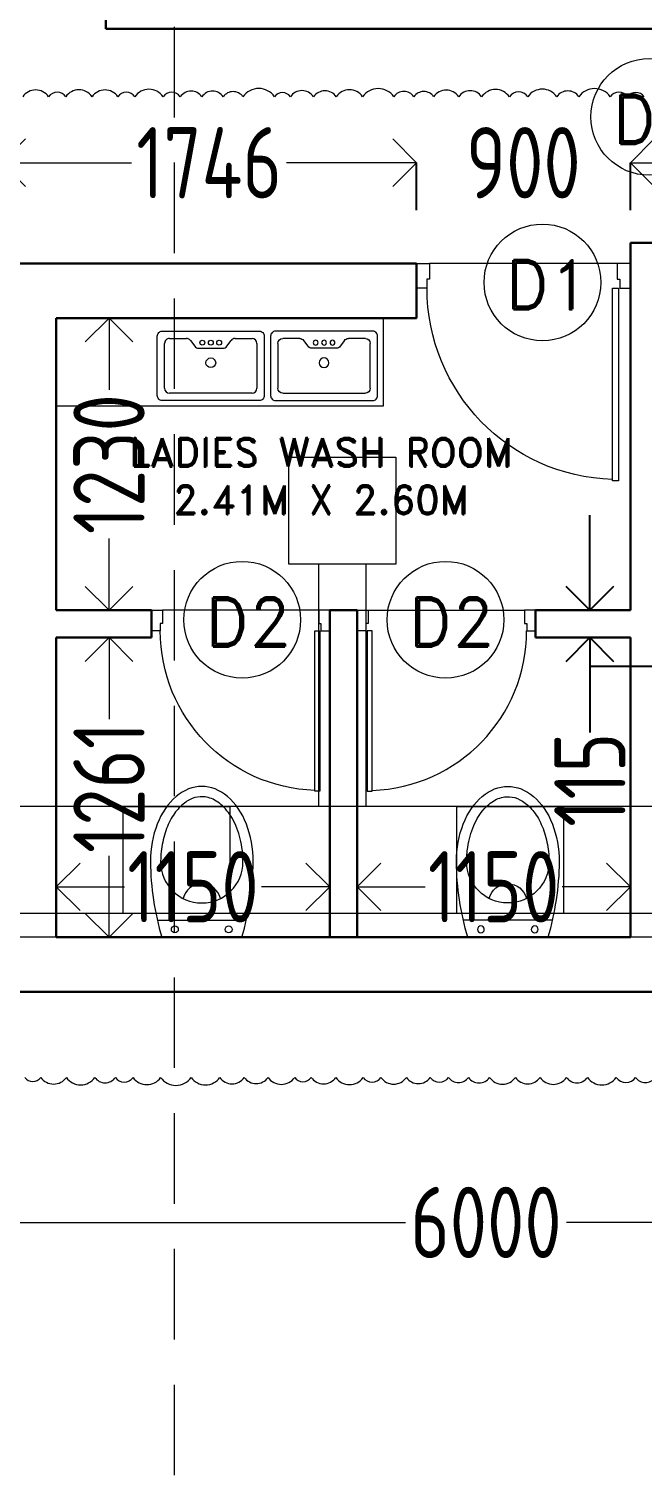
# Model space of a CAD drawing. Header units: inches. Extents: x -605 to 2991212, y -2872845 to 0.
# Drawn here: x 2404366 to 2406949, y -2777668 to -2771565 of the extents above; entities that cross this region are included whole.
import ezdxf

# ---------------------------------------------------------------- set-up
doc = ezdxf.new("R2010")
doc.units = ezdxf.units.IN
doc.header["$LTSCALE"] = 600
doc.header["$MEASUREMENT"] = 0
doc.linetypes.add('DASHED', pattern=[19.05, 12.7, -6.35])
for name, color, linetype in [('BG&E - DIMENSIONS', 7, 'Continuous'), ('SnT-DIMENSION', 7, 'Continuous'), ('SnT-ROAD', 25, 'Continuous')]:
    doc.layers.add(name, color=color, linetype=linetype)
for name, color, linetype, lineweight in [('DIM', 251, 'Continuous', 0), ('elevation wall', 7, 'Continuous', 13), ('FURNITURE', 23, 'Continuous', 9), ('object dash', 250, 'DASHED', 5), ('OBJET', 251, 'Continuous', 9), ('TEXT', 7, 'Continuous', 0), ('WALLS', 7, 'Continuous', 30)]:
    doc.layers.add(name, color=color, linetype=linetype, lineweight=lineweight)
doc.styles.add('DIM', font='geniso.shx', dxfattribs={"width": 0.85})
doc.styles.add('PV_ROMAND', font='romand.shx')
doc.styles.add('ROMAND', font='romand.shx')
doc.dimstyles.new('ST-100', dxfattribs={"dimscale": 100, "dimtxt": 2.5, "dimasz": 2, "dimexe": 0.18, "dimexo": 0.0625, "dimgap": 0.2, "dimtad": 0, "dimdec": 0, "dimzin": 0, "dimdsep": 46, "dimtxsty": 'DIM', "dimblk": 'OPEN90', "dimcen": 0.09, "dimclrd": 256, "dimclrt": 7, "dimadec": 0, "dimazin": 0, "dimtfac": 1, "dimtdec": 0, "dimtofl": 0, "dimtmove": 0, "dimatfit": 3, "dimldrblk": 'OPEN90', "dimfxl": 1, "dimtolj": 1, "dimtzin": 0, "dimlwd": -1, "dimarcsym": 0})

# ---------------------------------------------------------------- blocks, each defined once
blk = doc.blocks.new('WC')
at = {"layer": 'OBJET'}
for p, q in [((-6.48, 2.5), (6.48, 2.5)), ((-5.84, 0), (5.84, 0))]:
    blk.add_line(p, q, dxfattribs=at)
for centre in [(-3.93, 1.15), (3.93, 1.15)]:
    blk.add_circle(centre, 0.504, dxfattribs=at)
for centre, radius, start, end in [((34.68, 11.75), 42.19, 181.0205, 196.1744), ((0, 11), 6, 180, 0), ((-34.68, 11.75), 42.19, 343.8256, 358.9795), ((0, 5), 2.79, 13.4234, 166.5766)]:
    blk.add_arc(centre, radius, start, end, dxfattribs=at)
blk.add_ellipse((0, 11), major_axis=(0, 11), ratio=0.681818, start_param=4.712389, end_param=7.853982, dxfattribs=at)
blk.add_open_spline([(6, 11), (6, 11.71), (5.95, 12.42), (5.68, 14.24), (5.38, 15.32), (4.55, 17.24), (4.03, 18.06), (2.88, 19.36), (2.26, 19.83), (1.01, 20.41), (0.39, 20.53), (-0.74, 20.46), (-1.26, 20.32), (-2.29, 19.8), (-2.8, 19.41), (-3.77, 18.39), (-4.22, 17.76), (-4.99, 16.29), (-5.31, 15.46), (-5.78, 13.68), (-5.93, 12.73), (-5.99, 11.52), (-6, 11.26), (-6, 11)], degree=3, knots=[4.712389, 4.712389, 4.712389, 4.712389, 4.92559, 4.92559, 5.275668, 5.275668, 5.625747, 5.625747, 5.975825, 5.975825, 6.325903, 6.325903, 6.616019, 6.616019, 6.906135, 6.906135, 7.196251, 7.196251, 7.486368, 7.486368, 7.776484, 7.776484, 7.853982, 7.853982, 7.853982, 7.853982], dxfattribs=at)
blk = doc.blocks.new('door1')
at = {"layer": 'FURNITURE', "ltscale": 10}
blk.add_line((-29102.45, -2427.68), (-29134.02, -2427.68), dxfattribs=at)
for points in [[(-29103.25, -2391.1), (-29103.25, -2423.54), (-29102.22, -2423.54), (-29102.22, -2391.1)], [(-29134.02, -2425.03), (-29134.47, -2425.03), (-29134.47, -2423.52), (-29136.24, -2423.52), (-29136.24, -2427.68), (-29134.02, -2427.68)], [(-29102.45, -2425.03), (-29102.01, -2425.03), (-29102.01, -2423.52), (-29100.24, -2423.52), (-29100.24, -2427.68), (-29102.45, -2427.68)]]:
    blk.add_lwpolyline(points, close=True, dxfattribs=at)
blk.add_arc((-29102.22, -2423.52), 32.24, 91.8346, 180, dxfattribs=at)
blk = doc.blocks.new('svsdsdcsd')
at = {"layer": 'OBJET', "linetype": 'ByBlock'}
for p, q in [((165026.23, -53640.84), (165026.23, -53633.05)), ((165027.08, -53632.21), (165041.39, -53632.21)), ((165042.23, -53633.05), (165042.23, -53640.84)), ((165030.02, -53641.68), (165027.08, -53641.68)), ((165031.46, -53640.33), (165030.7, -53641.34)), ((165036.34, -53640), (165032.13, -53640)), ((165037.77, -53641.34), (165037.01, -53640.33)), ((165041.39, -53641.68), (165038.44, -53641.68))]:
    blk.add_line(p, q, dxfattribs=at)
blk.add_lwpolyline([(165042.66, -53642.94), (165025.81, -53642.94, -0.414214), (165024.97, -53642.1), (165024.97, -53631.78, -0.414214), (165025.81, -53630.94), (165042.66, -53630.94, -0.414214), (165043.5, -53631.78), (165043.5, -53642.1, -0.414214)], format="xyb", close=True, dxfattribs=at)
for centre, radius in [((165034.23, -53637.47), 0.842), ((165032.77, -53640.95), 0.421), ((165034.23, -53640.95), 0.421), ((165035.7, -53640.95), 0.421)]:
    blk.add_circle(centre, radius, dxfattribs=at)
for centre, start, end in [((165027.08, -53633.05), 90, 180), ((165041.39, -53633.05), 0, 90), ((165027.08, -53640.84), 180, 270), ((165030.02, -53640.84), 270, 323.1301), ((165032.13, -53640.84), 90, 143.1301), ((165036.34, -53640.84), 36.8699, 90), ((165038.44, -53640.84), 216.8699, 270), ((165041.39, -53640.84), 270, 0)]:
    blk.add_arc(centre, 0.842, start, end, dxfattribs=at)
blk = doc.blocks.new('D1')
at = {"layer": 'TEXT'}
blk.add_circle((2456730.2, -2276732.2), 245.7, dxfattribs=at)
at = {"layer": 'TEXT', "insert": (2456573, -2276639.1), "char_height": 206.12, "attachment_point": 1, "style": 'PV_ROMAND'}
blk.add_mtext('D1', dxfattribs=at)
blk = doc.blocks.new('D2')
at = {"layer": 'TEXT'}
blk.add_circle((2458088.9, -2300413.6), 245.7, dxfattribs=at)
at = {"layer": 'TEXT', "insert": (2457931.8, -2300320.5), "char_height": 206.12, "attachment_point": 1, "style": 'PV_ROMAND'}
blk.add_mtext('D2', dxfattribs=at)
blk = doc.blocks.new('_Open90')
at = {"color": 0, "linetype": 'ByBlock', "lineweight": -2}
for p, q in [((-0.5, 0.5), (0, 0)), ((0, 0), (-1, 0)), ((0, 0), (-0.5, -0.5))]:
    blk.add_line(p, q, dxfattribs=at)
blk = doc.blocks.new('*D2225')
at = {"layer": 'Defpoints', "color": 0}
for p in [(2403288.7, -2775618.3), (2409288.8, -2775618.3), (2403288.7, -2776588.4)]:
    blk.add_point(p, dxfattribs=at)
at = {"layer": 'DIM', "color": 0, "lineweight": -2}
for p, q in [((2403288.7, -2776388.4), (2403288.7, -2776588.4)), ((2409288.8, -2776388.4), (2409288.8, -2776588.4))]:
    blk.add_line(p, q, dxfattribs=at)
at = {"layer": 'DIM'}
for p, q in [((2403488.7, -2776588.4), (2405949.9, -2776588.4)), ((2409088.8, -2776588.4), (2406627.6, -2776588.4))]:
    blk.add_line(p, q, dxfattribs=at)
at = {"layer": 'DIM', "xscale": 200, "yscale": 200, "zscale": 200, "rotation": 180}
blk.add_blockref('_Open90', (2403288.7, -2776588.4), dxfattribs=at)
at = {"layer": 'DIM', "xscale": 200, "yscale": 200, "zscale": 200}
blk.add_blockref('_Open90', (2409288.8, -2776588.4), dxfattribs=at)
at = {"layer": 'DIM', "color": 7, "insert": (2406288.8, -2776588.4), "char_height": 300, "attachment_point": 5, "style": 'DIM'}
blk.add_mtext('\\A1;6000', dxfattribs=at)
blk = doc.blocks.new('*D2230')
at = {"layer": 'Defpoints', "color": 0}
for p in [(2405996.2, -2772128.3), (2404250.7, -2772552.1), (2405996.2, -2772552.1)]:
    blk.add_point(p, dxfattribs=at)
at = {"layer": 'DIM', "color": 0, "lineweight": -2}
for p, q in [((2404250.7, -2772328.3), (2404250.7, -2772128.3)), ((2405996.2, -2772328.3), (2405996.2, -2772128.3))]:
    blk.add_line(p, q, dxfattribs=at)
at = {"layer": 'DIM'}
for p, q in [((2404450.7, -2772128.3), (2404797.4, -2772128.3)), ((2405796.2, -2772128.3), (2405449.6, -2772128.3))]:
    blk.add_line(p, q, dxfattribs=at)
at = {"layer": 'DIM', "xscale": 200, "yscale": 200, "zscale": 200, "rotation": 180}
blk.add_blockref('_Open90', (2404250.7, -2772128.3), dxfattribs=at)
at = {"layer": 'DIM', "xscale": 200, "yscale": 200, "zscale": 200}
blk.add_blockref('_Open90', (2405996.2, -2772128.3), dxfattribs=at)
at = {"layer": 'DIM', "color": 7, "insert": (2405123.5, -2772128.3), "char_height": 300, "attachment_point": 5, "style": 'DIM'}
blk.add_mtext('\\A1;1746', dxfattribs=at)
blk = doc.blocks.new('*D2231')
at = {"layer": 'Defpoints', "color": 0}
for p in [(2406896.2, -2772128.3), (2405996.2, -2772552.1), (2406896.2, -2772625.6)]:
    blk.add_point(p, dxfattribs=at)
at = {"layer": 'DIM'}
for p, q in [((2405796.2, -2772128.3), (2405596.2, -2772128.3)), ((2407096.2, -2772128.3), (2407296.2, -2772128.3))]:
    blk.add_line(p, q, dxfattribs=at)
at = {"layer": 'DIM', "color": 0, "lineweight": -2}
for p, q in [((2405996.2, -2772328.3), (2405996.2, -2772128.3)), ((2406896.2, -2772328.3), (2406896.2, -2772128.3))]:
    blk.add_line(p, q, dxfattribs=at)
at = {"layer": 'DIM', "xscale": 200, "yscale": 200, "zscale": 200}
blk.add_blockref('_Open90', (2405996.2, -2772128.3), dxfattribs=at)
at = {"layer": 'DIM', "xscale": 200, "yscale": 200, "zscale": 200, "rotation": 180}
blk.add_blockref('_Open90', (2406896.2, -2772128.3), dxfattribs=at)
at = {"layer": 'DIM', "color": 7, "insert": (2406446.2, -2772128.3), "char_height": 300, "attachment_point": 5, "style": 'DIM'}
blk.add_mtext('\\A1;900', dxfattribs=at)
blk = doc.blocks.new('*D2232')
at = {"layer": 'Defpoints', "color": 0}
for p in [(2404480.7, -2772782.1), (2404480.7, -2774011.9), (2404702.4, -2774011.9)]:
    blk.add_point(p, dxfattribs=at)
at = {"layer": 'DIM', "color": 0, "lineweight": -2}
for p, q in [((2404502.4, -2772782.1), (2404702.4, -2772782.1)), ((2404502.4, -2774011.9), (2404702.4, -2774011.9))]:
    blk.add_line(p, q, dxfattribs=at)
at = {"layer": 'DIM'}
for p, q in [((2404702.4, -2772982.1), (2404702.4, -2773083.7)), ((2404702.4, -2773811.9), (2404702.4, -2773710.4))]:
    blk.add_line(p, q, dxfattribs=at)
at = {"layer": 'DIM', "xscale": 200, "yscale": 200, "zscale": 200}
for p, rotation in [((2404702.4, -2772782.1), 90), ((2404702.4, -2774011.9), 270)]:
    blk.add_blockref('_Open90', p, dxfattribs=dict(at, rotation=rotation))
at = {"layer": 'DIM', "color": 7, "insert": (2404702.4, -2773397), "char_height": 300, "attachment_point": 5, "rotation": 90, "style": 'DIM'}
blk.add_mtext('\\A1;1230', dxfattribs=at)
blk = doc.blocks.new('*D2233')
at = {"layer": 'Defpoints', "color": 0}
for p in [(2404480.7, -2774126.9), (2404480.7, -2775388.3), (2404702.4, -2775388.3)]:
    blk.add_point(p, dxfattribs=at)
at = {"layer": 'DIM', "color": 0, "lineweight": -2}
for p, q in [((2404502.4, -2774126.9), (2404702.4, -2774126.9)), ((2404502.4, -2775388.3), (2404702.4, -2775388.3))]:
    blk.add_line(p, q, dxfattribs=at)
at = {"layer": 'DIM'}
for p, q in [((2404702.4, -2774326.9), (2404702.4, -2774469.8)), ((2404702.4, -2775188.3), (2404702.4, -2775045.3))]:
    blk.add_line(p, q, dxfattribs=at)
at = {"layer": 'DIM', "xscale": 200, "yscale": 200, "zscale": 200}
for p, rotation in [((2404702.4, -2774126.9), 90), ((2404702.4, -2775388.3), 270)]:
    blk.add_blockref('_Open90', p, dxfattribs=dict(at, rotation=rotation))
at = {"layer": 'DIM', "color": 7, "insert": (2404702.4, -2774757.6), "char_height": 300, "attachment_point": 5, "rotation": 90, "style": 'DIM'}
blk.add_mtext('\\A1;1261', dxfattribs=at)
blk = doc.blocks.new('*D2234')
at = {"layer": 'Defpoints', "color": 0}
for p in [(2404480.7, -2774126.9), (2405631, -2774126.9), (2405631, -2775175.7)]:
    blk.add_point(p, dxfattribs=at)
at = {"layer": 'DIM', "color": 0, "lineweight": -2}
for p, q in [((2404480.7, -2774975.7), (2404480.7, -2775175.7)), ((2405631, -2774975.7), (2405631, -2775175.7))]:
    blk.add_line(p, q, dxfattribs=at)
at = {"layer": 'DIM'}
for p, q in [((2404680.7, -2775175.7), (2404768, -2775175.7)), ((2405431, -2775175.7), (2405343.7, -2775175.7))]:
    blk.add_line(p, q, dxfattribs=at)
at = {"layer": 'DIM', "xscale": 200, "yscale": 200, "zscale": 200, "rotation": 180}
blk.add_blockref('_Open90', (2404480.7, -2775175.7), dxfattribs=at)
at = {"layer": 'DIM', "xscale": 200, "yscale": 200, "zscale": 200}
blk.add_blockref('_Open90', (2405631, -2775175.7), dxfattribs=at)
at = {"layer": 'DIM', "color": 7, "insert": (2405055.9, -2775175.7), "char_height": 300, "attachment_point": 5, "style": 'DIM'}
blk.add_mtext('\\A1;1150', dxfattribs=at)
blk = doc.blocks.new('*D2235')
at = {"layer": 'Defpoints', "color": 0}
for p in [(2406896.2, -2775175.7), (2405746, -2775388.3), (2406896.2, -2775388.3)]:
    blk.add_point(p, dxfattribs=at)
at = {"layer": 'DIM', "color": 0, "lineweight": -2}
for p, q in [((2405746, -2775375.7), (2405746, -2775175.7)), ((2406896.2, -2775375.7), (2406896.2, -2775175.7))]:
    blk.add_line(p, q, dxfattribs=at)
at = {"layer": 'DIM'}
for p, q in [((2405946, -2775175.7), (2406033.3, -2775175.7)), ((2406696.2, -2775175.7), (2406609, -2775175.7))]:
    blk.add_line(p, q, dxfattribs=at)
at = {"layer": 'DIM', "xscale": 200, "yscale": 200, "zscale": 200, "rotation": 180}
blk.add_blockref('_Open90', (2405746, -2775175.7), dxfattribs=at)
at = {"layer": 'DIM', "xscale": 200, "yscale": 200, "zscale": 200}
blk.add_blockref('_Open90', (2406896.2, -2775175.7), dxfattribs=at)
at = {"layer": 'DIM', "color": 7, "insert": (2406321.1, -2775175.7), "char_height": 300, "attachment_point": 5, "style": 'DIM'}
blk.add_mtext('\\A1;1150', dxfattribs=at)
blk = doc.blocks.new('*D2243')
at = {"layer": 'Defpoints', "color": 0}
for p in [(2404688.7, -2771140.6), (2404688.7, -2771565.4), (2409288.8, -2771565.4)]:
    blk.add_point(p, dxfattribs=at)
at = {"layer": 'DIM', "color": 0, "lineweight": -2}
for p, q in [((2404688.7, -2771340.6), (2404688.7, -2771140.6)), ((2409288.8, -2771340.6), (2409288.8, -2771140.6))]:
    blk.add_line(p, q, dxfattribs=at)
at = {"layer": 'DIM'}
for p, q in [((2404888.7, -2771140.6), (2406637.2, -2771140.6)), ((2409088.8, -2771140.6), (2407340.4, -2771140.6))]:
    blk.add_line(p, q, dxfattribs=at)
at = {"layer": 'DIM', "xscale": 200, "yscale": 200, "zscale": 200, "rotation": 180}
blk.add_blockref('_Open90', (2404688.7, -2771140.6), dxfattribs=at)
at = {"layer": 'DIM', "xscale": 200, "yscale": 200, "zscale": 200}
blk.add_blockref('_Open90', (2409288.8, -2771140.6), dxfattribs=at)
at = {"layer": 'DIM', "color": 7, "insert": (2406988.8, -2771140.6), "char_height": 300, "attachment_point": 5, "style": 'DIM'}
blk.add_mtext('\\A1;4600', dxfattribs=at)
blk = doc.blocks.new('*D2270')
at = {"layer": 'BG&E - DIMENSIONS', "linetype": 'ByBlock'}
for p, q in [((2406725.8, -2773811.9), (2406725.8, -2773611.9)), ((2406725.8, -2774326.9), (2406725.8, -2774526.9))]:
    blk.add_line(p, q, dxfattribs=at)
at = {"layer": 'BG&E - DIMENSIONS', "color": 0, "linetype": 'ByBlock', "lineweight": -2}
for p, q in [((2406896.2, -2774011.9), (2406725.8, -2774011.9)), ((2406896.2, -2774126.9), (2406725.8, -2774126.9))]:
    blk.add_line(p, q, dxfattribs=at)
at = {"layer": 'Defpoints', "color": 0}
for p in [(2406896.2, -2774011.9), (2406725.8, -2774126.9), (2406896.2, -2774126.9)]:
    blk.add_point(p, dxfattribs=at)
at = {"layer": 'BG&E - DIMENSIONS', "xscale": 200, "yscale": 200, "zscale": 200}
for p, rotation in [((2406725.8, -2774011.9), 270), ((2406725.8, -2774126.9), 90)]:
    blk.add_blockref('_Open90', p, dxfattribs=dict(at, rotation=rotation))
at = {"layer": 'BG&E - DIMENSIONS', "color": 7, "insert": (2406725.8, -2774725.4), "char_height": 300, "attachment_point": 5, "rotation": 90, "style": 'DIM'}
blk.add_mtext('\\A1;115', dxfattribs=at)
blk = doc.blocks.new('*D2271')
at = {"layer": 'BG&E - DIMENSIONS', "color": 0, "linetype": 'ByBlock', "lineweight": -2}
for p, q in [((2407126.2, -2774037.4), (2407126.2, -2774248.4)), ((2407564.2, -2774037.4), (2407564.2, -2774248.4))]:
    blk.add_line(p, q, dxfattribs=at)
at = {"layer": 'BG&E - DIMENSIONS', "linetype": 'ByBlock'}
for p, q in [((2406926.2, -2774248.4), (2406726.2, -2774248.4)), ((2407764.2, -2774248.4), (2407964.2, -2774248.4))]:
    blk.add_line(p, q, dxfattribs=at)
at = {"layer": 'Defpoints', "color": 0}
for p in [(2407126.2, -2774037.4), (2407564.2, -2774037.4), (2407126.2, -2774248.4)]:
    blk.add_point(p, dxfattribs=at)
at = {"layer": 'BG&E - DIMENSIONS', "xscale": 200, "yscale": 200, "zscale": 200}
blk.add_blockref('_Open90', (2407126.2, -2774248.4), dxfattribs=at)
at = {"layer": 'BG&E - DIMENSIONS', "xscale": 200, "yscale": 200, "zscale": 200, "rotation": 180}
blk.add_blockref('_Open90', (2407564.2, -2774248.4), dxfattribs=at)
at = {"layer": 'BG&E - DIMENSIONS', "color": 7, "insert": (2407345.2, -2774248.4), "char_height": 300, "attachment_point": 5, "style": 'DIM'}
blk.add_mtext('\\A1;438', dxfattribs=at)
blk = doc.blocks.new('*D2276')
at = {"layer": 'BG&E - DIMENSIONS', "color": 0, "linetype": 'ByBlock', "lineweight": -2}
for p, q in [((2402918.7, -2771440.6), (2402918.7, -2771140.6)), ((2404688.7, -2771440.6), (2404688.7, -2771140.6))]:
    blk.add_line(p, q, dxfattribs=at)
at = {"layer": 'BG&E - DIMENSIONS', "linetype": 'ByBlock'}
for p, q in [((2403118.7, -2771140.6), (2403490.4, -2771140.6)), ((2404488.7, -2771140.6), (2404117.1, -2771140.6))]:
    blk.add_line(p, q, dxfattribs=at)
at = {"layer": 'Defpoints', "color": 0}
for p in [(2402918.7, -2771140.6), (2402918.7, -2771565.4), (2404688.7, -2771565.4)]:
    blk.add_point(p, dxfattribs=at)
at = {"layer": 'BG&E - DIMENSIONS', "xscale": 200, "yscale": 200, "zscale": 200, "rotation": 180}
blk.add_blockref('_Open90', (2402918.7, -2771140.6), dxfattribs=at)
at = {"layer": 'BG&E - DIMENSIONS', "xscale": 200, "yscale": 200, "zscale": 200}
blk.add_blockref('_Open90', (2404688.7, -2771140.6), dxfattribs=at)
at = {"layer": 'BG&E - DIMENSIONS', "color": 7, "insert": (2403803.7, -2771140.6), "char_height": 300, "attachment_point": 5, "style": 'DIM'}
blk.add_mtext('\\A1;1770', dxfattribs=at)

msp = doc.modelspace()

# ---------------------------------------------------------------- linework, layer by layer
at = {"layer": 'DIM', "linetype": 'ByBlock'}
msp.add_line((2409090.5, -2775388.3), (2402688.7, -2775388.3), dxfattribs=at)
at = {"layer": 'DIM', "color": 114, "linetype": 'ByBlock', "true_color": 0x139b48}
for points in [[(2406953.8, -2771850.4, 0.520567), (2406884.4, -2771850.4, 0.520567), (2406811.5, -2771850.4, 0.520567), (2406679.8, -2771850.4, 0.520567), (2406586.2, -2771850.4, 0.520567), (2406464.8, -2771850.4, 0.520567), (2406387.2, -2771850.4, 0.520567), (2406270.5, -2771850.4, 0.520567), (2406174.1, -2771850.4, 0.520567), (2406068.5, -2771850.4, 0.520567), (2405985.5, -2771850.4, 0.520567), (2405900.7, -2771850.4, 0.520567), (2405769.7, -2771850.4, 0.520567), (2405658.8, -2771850.4, 0.520567), (2405563.3, -2771850.4, 0.520567), (2405465.5, -2771850.4, 0.520567), (2405398.8, -2771850.4, 0.520567), (2405266, -2771850.4, 0.520567), (2405183.3, -2771850.4, 0.520567), (2405093.3, -2771850.4, 0.520567), (2405002.4, -2771850.4, 0.520567), (2404930, -2771850.4, 0.520567), (2404810.8, -2771850.4, 0.520567), (2404740, -2771850.4, 0.520567), (2404631.1, -2771850.4, 0.520567), (2404520.5, -2771850.4, 0.520567), (2404448.3, -2771850.4, 0.520567), (2404339.2, -2771850.4, 0.520567)], [(2404348, -2775978.2, 0.520567), (2404415.4, -2775978.2, 0.520567), (2404522.9, -2775978.2, 0.520567), (2404642.6, -2775978.2, 0.520567), (2404729.1, -2775978.2, 0.520567), (2404803.6, -2775978.2, 0.520567), (2404919.7, -2775978.2, 0.520567), (2405047.9, -2775978.2, 0.520567), (2405168.8, -2775978.2, 0.520567), (2405271.7, -2775978.2, 0.520567), (2405371.6, -2775978.2, 0.520567), (2405483.7, -2775978.2, 0.520567), (2405553.3, -2775978.2, 0.520567), (2405656.8, -2775978.2, 0.520567), (2405772.3, -2775978.2, 0.520567), (2405846.3, -2775978.2, 0.520567), (2405954.2, -2775978.2, 0.520567), (2406054, -2775978.2, 0.520567), (2406131.1, -2775978.2, 0.520567), (2406214.8, -2775978.2, 0.520567), (2406304.1, -2775978.2, 0.520567), (2406412.7, -2775978.2, 0.520567), (2406516.3, -2775978.2, 0.520567), (2406627.9, -2775978.2, 0.520567), (2406715.6, -2775978.2, 0.520567), (2406836.7, -2775978.2, 0.520567), (2406918.2, -2775978.2, 0.520567), (2407000.5, -2775978.2, 0.520567)]]:
    msp.add_lwpolyline(points, format="xyb", dxfattribs=at)
at = {"layer": 'elevation wall', "color": 1, "linetype": 'ByBlock'}
for p, q in [((2405583.8, -2773817.7), (2405583.8, -2774838.3)), ((2405783.8, -2773817.7), (2405783.8, -2774838.3)), ((2409090.5, -2774838.3), (2402688.7, -2774838.3)), ((2409090.5, -2775288.3), (2402688.7, -2775288.3))]:
    msp.add_line(p, q, dxfattribs=at)
for points in [[(2405458.8, -2773367.7), (2405908.8, -2773367.7), (2405908.8, -2773817.7), (2405458.8, -2773817.7)], [(2404761.4, -2774838.3), (2405211.4, -2774838.3), (2405211.4, -2775288.3), (2404761.4, -2775288.3)], [(2406165.6, -2774838.3), (2406615.6, -2774838.3), (2406615.6, -2775288.3), (2406165.6, -2775288.3)]]:
    msp.add_lwpolyline(points, close=True, dxfattribs=at)
at = {"layer": 'object dash', "color": 1, "ltscale": 0.05}
msp.add_lwpolyline([(2405351.5, -2806799), (2404978.6, -2806799), (2404978.6, -2716025.3), (2405351.5, -2716025.3)], dxfattribs=at)
at = {"layer": 'OBJET', "linetype": 'ByBlock'}
msp.add_lwpolyline([(2404480.7, -2773152.1), (2405857.2, -2773152.1), (2405857.2, -2772782.1)], dxfattribs=at)
at = {"layer": 'WALLS', "linetype": 'ByBlock'}
for p, q in [((2404688.7, -2771565.4), (2404688.7, -2771335.4)), ((2404688.7, -2771565.4), (2409288.8, -2771565.4)), ((2406896.2, -2772465.4), (2407126.2, -2772465.4)), ((2404480.7, -2772552.1), (2405996.2, -2772552.1)), ((2404480.7, -2774011.9), (2404480.7, -2772782.1)), ((2404881, -2774011.9), (2404480.7, -2774011.9)), ((2404881, -2774126.9), (2404881, -2774011.9)), ((2405631, -2775388.3), (2405631, -2774011.9)), ((2405746, -2774011.9), (2405631, -2774011.9)), ((2405746, -2775388.3), (2405746, -2774011.9)), ((2406496.9, -2774126.9), (2406496.9, -2774011.9)), ((2406496.9, -2774011.9), (2406896.2, -2774011.9)), ((2404480.7, -2775388.3), (2404480.7, -2774126.9)), ((2404881, -2774126.9), (2404480.7, -2774126.9)), ((2406496.9, -2774126.9), (2406896.2, -2774126.9)), ((2404480.7, -2775388.3), (2405732.2, -2775388.3)), ((2402688.7, -2775618.3), (2409888.8, -2775618.3))]:
    msp.add_line(p, q, dxfattribs=at)
for points in [[(2406896.2, -2774011.9), (2406896.2, -2772465.4)], [(2404250.7, -2772552.1), (2404480.7, -2772552.1)], [(2404480.7, -2772782.1), (2405996.2, -2772782.1), (2405996.2, -2772552.1)], [(2404480.7, -2775388.3), (2406896.2, -2775388.3), (2406896.2, -2774126.9)]]:
    msp.add_lwpolyline(points, dxfattribs=at)

# ---------------------------------------------------------------- block references
at = {"yscale": 24.28977272701566, "zscale": 24.28977272701566, "rotation": 180}
for p, xscale in [((6413774.7, -4075812.3), 24.28977272701566), ((-1603036.6, -4075812.3), -24.28977272701566)]:
    msp.add_blockref('svsdsdcsd', p, dxfattribs=dict(at, xscale=xscale))
at = {"linetype": 'ByBlock', "yscale": 28.86666666666667, "zscale": 28.86666666666667}
for p, xscale in [((2405092.9, -2775388.3), 28.86666666666667), ((2406380.6, -2775388.3), -28.86666666666667)]:
    msp.add_blockref('WC', p, dxfattribs=dict(at, xscale=xscale))
at = {"layer": 'FURNITURE', "rotation": 180}
for p, xscale, yscale, zscale in [((3134402.2, -2833244.1), -25.00000000022915, 25.00000000022915, 25.00000000022915), ((3011886, -2824588.5), -20.83333333353723, 20.83333333353723, 20.83333333353723), ((1799491.9, -2824588.5), 20.83333333353723, 20.83333333353723, 20.83333333353723)]:
    msp.add_blockref('door1', p, dxfattribs=dict(at, xscale=xscale, yscale=yscale, zscale=zscale))
at = {"layer": 'SnT-ROAD', "color": 4, "linetype": 'ByBlock'}
for name, p in [('D1', (-49753.9, -495203.2)), ('D1', (-50203.9, -495899.9)), ('D2', (-52825.9, -473638.2)), ('D2', (-51970.5, -473638.2))]:
    msp.add_blockref(name, p, dxfattribs=at)

# ---------------------------------------------------------------- texts
at = {"layer": 'SnT-DIMENSION', "linetype": 'ByBlock', "insert": (2406403.8, -2773287.2), "char_height": 120, "width": 1617.645, "attachment_point": 3, "style": 'ROMAND'}
msp.add_mtext('\\pxqc;\\A1;LADIES WASH ROOM\\P2.41M X 2.60M', dxfattribs=at)

# ---------------------------------------------------------------- dimensions: what is measured, and where the dimension line sits
at = {"layer": 'BG&E - DIMENSIONS', "linetype": 'ByBlock'}
dim = msp.add_linear_dim(base=(2402918.7, -2771140.6), p1=(2404688.7, -2771565.4), p2=(2402918.7, -2771565.4), dimstyle='ST-100', override={"dimtxt": 3, "dimexe": 0, "dimexo": 0, "dimfxl": 3, "dimfxlon": 1, "dimtfillclr": 256, "dimarcsym": 1}, dxfattribs=at)
dim.commit()
dim.dimension.update_dxf_attribs({"geometry": '*D2276', "text_midpoint": (2403803.7, -2771140.6)})
dim = msp.add_linear_dim(base=(2406725.8, -2774126.9), p1=(2406896.2, -2774011.9), p2=(2406896.2, -2774126.9), angle=90, dimstyle='ST-100', override={"dimtxt": 3, "dimexe": 0, "dimexo": 0, "dimfxl": 3, "dimfxlon": 1, "dimtfillclr": 256, "dimarcsym": 1}, dxfattribs=at)
dim.commit()
dim.dimension.update_dxf_attribs({"geometry": '*D2270', "text_midpoint": (2406725.8, -2774725.4)})
dim = msp.add_linear_dim(base=(2407126.2, -2774248.4), p1=(2407564.2, -2774037.4), p2=(2407126.2, -2774037.4), dimstyle='ST-100', override={"dimtxt": 3, "dimexe": 0, "dimexo": 0, "dimfxl": 3, "dimfxlon": 1, "dimtfillclr": 256, "dimarcsym": 1}, dxfattribs=at)
dim.commit()
dim.dimension.update_dxf_attribs({"geometry": '*D2271', "text_midpoint": (2407345.2, -2774248.4), "dimtype": 160})
at = {"layer": 'DIM'}
for base, p1, p2, picture, middle in [((2404688.7, -2771140.6), (2409288.8, -2771565.4), (2404688.7, -2771565.4), '*D2243', (2406988.8, -2771140.6)), ((2405996.2333622, -2772128.3495536), (2404250.7333622, -2772552.1440162), (2405996.2333622, -2772552.1440162), '*D2230', (2405123.4833622, -2772128.3495536)), ((2406896.2, -2772128.3), (2405996.2, -2772552.1), (2406896.2, -2772625.6), '*D2231', (2406446.2, -2772128.3)), ((2405631, -2775175.7), (2404480.7, -2774126.9), (2405631, -2774126.9), '*D2234', (2405055.9, -2775175.7)), ((2406896.2, -2775175.7), (2405746, -2775388.3), (2406896.2, -2775388.3), '*D2235', (2406321.1, -2775175.7)), ((2403288.7, -2776588.4), (2409288.8, -2775618.3), (2403288.7, -2775618.3), '*D2225', (2406288.8, -2776588.4))]:
    dim = msp.add_linear_dim(base=base, p1=p1, p2=p2, dimstyle='ST-100', override={"dimtxt": 3, "dimexe": 0, "dimexo": 0, "dimfxl": 2, "dimfxlon": 1, "dimtfillclr": 256, "dimarcsym": 1}, dxfattribs=at)
    dim.commit()
    dim.dimension.update_dxf_attribs({"geometry": picture, "text_midpoint": middle})
for base, p1, p2, picture, middle in [((2404702.4, -2774011.9), (2404480.7, -2772782.1), (2404480.7, -2774011.9), '*D2232', (2404702.4, -2773397)), ((2404702.4, -2775388.3), (2404480.7, -2774126.9), (2404480.7, -2775388.3), '*D2233', (2404702.4, -2774757.6))]:
    dim = msp.add_linear_dim(base=base, p1=p1, p2=p2, angle=90, dimstyle='ST-100', override={"dimtxt": 3, "dimexe": 0, "dimexo": 0, "dimfxl": 2, "dimfxlon": 1, "dimtfillclr": 256, "dimarcsym": 1}, dxfattribs=at)
    dim.commit()
    dim.dimension.update_dxf_attribs({"geometry": picture, "text_midpoint": middle})

doc.saveas('drawing.dxf')
